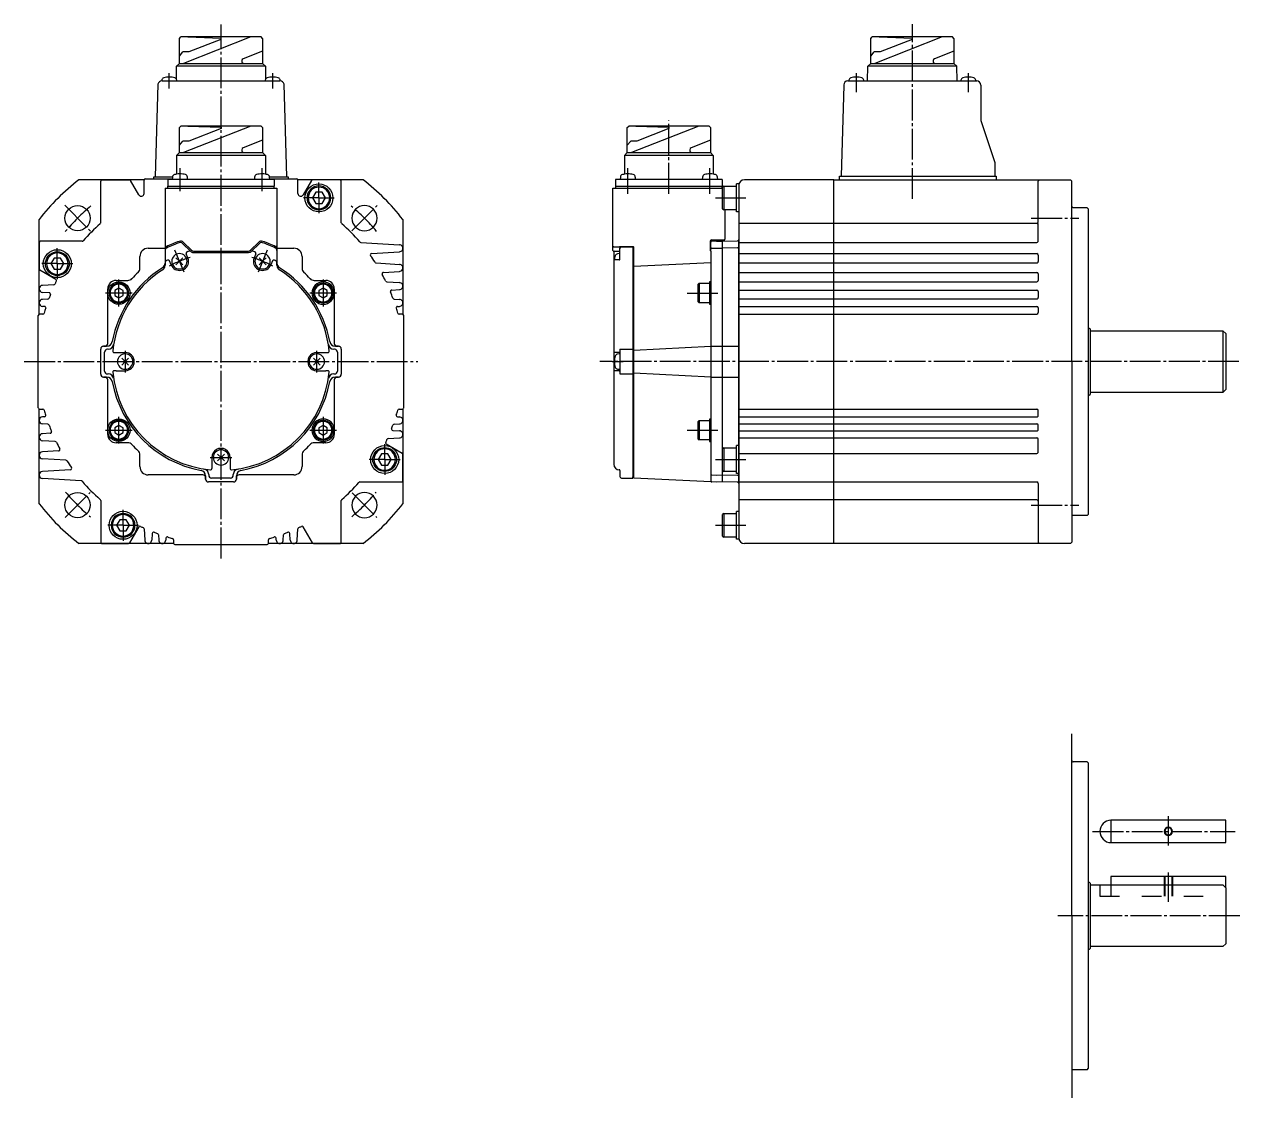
# Model space of a CAD drawing. Extents: x 0 to 671, y 0 to 384.
# Drawn here: x 0 to 434.4, y 0 to 383.5 of the extents above; entities that cross this region are included whole.
import ezdxf

# ---------------------------------------------------------------- set-up
doc = ezdxf.new("R2010")
doc.units = 0
doc.header["$MEASUREMENT"] = 0
doc.linetypes.add('DASH_CENTER', pattern=[14, 11, -1, 1, -1])
doc.linetypes.add('DASHED', pattern=[15, 7, -8])
doc.layers.get('0').update_dxf_attribs({"linetype": 'CONTINUOUS'})

msp = doc.modelspace()

# ---------------------------------------------------------------- linework, layer by layer
at = {"color": 1, "linetype": 'DASH_CENTER'}
for p, q in [((70.3, 192.72), (70.3, 383.52)), ((317.39, 321.2), (317.39, 383.55)), ((51.8, 360.62), (51.8, 366.06)), ((88.8, 360.62), (88.8, 366.06)), ((297.39, 359.29), (297.39, 366.06)), ((337.39, 366.06), (337.39, 359.29)), ((230.39, 323.02), (230.39, 349.16)), ((55.62, 332.2), (55.62, 323.94)), ((84.98, 323.94), (84.98, 332.2)), ((215.71, 323.02), (215.71, 332.11)), ((245.07, 323.02), (245.07, 332.11)), ((105.3, 321.52), (105.3, 327.02)), ((105.3, 321.52), (99.8, 321.52)), ((105.3, 321.52), (110.8, 321.52)), ((105.3, 321.52), (105.3, 316.02)), ((247.09, 321.52), (257.89, 321.52)), ((14.44, 318.88), (23.63, 309.68)), ((117.04, 309.76), (126.09, 318.81)), ((359.89, 314.28), (376.89, 314.28)), ((11.8, 298.02), (11.8, 303.52)), ((57.08, 294.94), (53.83, 302.79)), ((86.78, 302.79), (83.53, 294.94)), ((11.8, 298.02), (6.3, 298.02)), ((11.8, 298.02), (11.8, 292.52)), ((11.8, 298.02), (17.3, 298.02)), ((33.8, 282.72), (33.8, 292.32)), ((106.8, 292.32), (106.8, 282.72)), ((38.6, 287.52), (29, 287.52)), ((111.6, 287.52), (102, 287.52)), ((236.89, 287.51), (248.39, 287.51)), ((36.05, 266.91), (36.05, 259.12)), ((104.55, 259.12), (104.55, 266.91)), ((0, 263.02), (140.6, 263.02)), ((434.12, 263.02), (205.69, 263.02)), ((210.14, 263.02), (214, 263.02)), ((33.8, 233.72), (33.8, 243.32)), ((106.8, 243.32), (106.8, 233.72)), ((29, 238.52), (38.6, 238.52)), ((102, 238.52), (111.6, 238.52)), ((236.89, 238.51), (248.39, 238.51)), ((128.8, 228.02), (128.8, 233.52)), ((66.41, 228.77), (74.19, 228.77)), ((128.8, 228.02), (123.3, 228.02)), ((128.8, 228.02), (134.3, 228.02)), ((128.8, 228.02), (128.8, 222.52)), ((247.09, 228.02), (257.89, 228.02)), ((14.58, 207.3), (23.49, 216.21)), ((117.18, 216.13), (125.95, 207.37)), ((35.3, 204.52), (35.3, 210.02)), ((359.89, 211.75), (376.89, 211.75)), ((35.3, 204.52), (29.8, 204.52)), ((35.3, 204.52), (40.8, 204.52)), ((35.3, 204.52), (35.3, 199.02)), ((247.09, 204.52), (257.89, 204.52)), ((408.89, 90.12), (408.89, 100.62)), ((381.84, 95.16), (432.83, 95.16)), ((408.89, 70), (408.89, 80.5)), ((434.39, 65), (369.39, 65))]:
    msp.add_line(p, q, dxfattribs=at)
at = {"color": 7, "linetype": 'Continuous'}
for p, q in [((55.43, 378.52), (55.93, 379.02)), ((55.43, 369.58), (55.43, 378.52)), ((84.68, 379.02), (55.93, 379.02)), ((84.68, 379.02), (55.94, 379.02)), ((81.01, 379.02), (56.95, 369.58)), ((58.45, 379.02), (70.24, 378.63)), ((70.24, 378.16), (58.86, 373.67)), ((70.24, 378.63), (70.24, 378.16)), ((85.18, 378.52), (84.68, 379.02)), ((85.18, 378.52), (85.18, 369.58)), ((302.51, 378.52), (303.01, 379.02)), ((302.51, 369.58), (302.51, 378.52)), ((331.76, 379.02), (303.01, 379.02)), ((331.76, 379.02), (303.02, 379.02)), ((328.1, 379.02), (304.04, 369.58)), ((305.54, 379.02), (317.33, 378.63)), ((317.33, 378.16), (305.95, 373.67)), ((317.33, 378.63), (317.33, 378.16)), ((332.26, 378.52), (331.76, 379.02)), ((332.26, 378.52), (332.26, 369.58)), ((55.43, 372.17), (56.68, 373.67)), ((58.86, 373.67), (56.68, 373.67)), ((85.18, 373.99), (78.21, 371.26)), ((302.51, 372.17), (303.77, 373.67)), ((305.95, 373.67), (303.77, 373.67)), ((332.26, 373.99), (325.3, 371.26)), ((54.37, 368.58), (55.43, 369.58)), ((55.43, 369.58), (78.49, 369.58)), ((77.74, 370.56), (77.74, 370.33)), ((78.49, 369.58), (85.18, 369.58)), ((85.18, 369.58), (86.24, 368.58)), ((85.18, 369.58), (86.24, 368.58)), ((301.45, 368.58), (302.51, 369.58)), ((302.51, 369.58), (325.58, 369.58)), ((324.83, 370.56), (324.83, 370.33)), ((325.58, 369.58), (332.26, 369.58)), ((332.26, 369.58), (333.32, 368.58)), ((332.26, 369.58), (333.32, 368.58)), ((54.34, 363.97), (54.37, 368.58)), ((86.24, 368.58), (54.37, 368.58)), ((86.24, 368.58), (86.26, 363.97)), ((301.42, 363.32), (301.46, 368.58)), ((333.32, 368.58), (301.45, 368.58)), ((333.36, 363.32), (333.32, 368.58)), ((47.76, 362.16), (46.8, 329.02)), ((49.12, 363.54), (49.1, 363.31)), ((49.26, 363.32), (91.34, 363.32)), ((54.5, 363.32), (54.48, 363.54)), ((86.12, 363.54), (86.1, 363.32)), ((91.5, 363.31), (91.48, 363.54)), ((93.8, 329.02), (92.84, 362.16)), ((292.85, 361.86), (291.9, 329.32)), ((294.35, 363.32), (340.39, 363.32)), ((294.71, 363.54), (294.69, 363.3)), ((300.09, 363.32), (300.07, 363.54)), ((334.71, 363.54), (334.69, 363.32)), ((340.09, 363.3), (340.07, 363.54)), ((341.89, 361.82), (341.89, 349.12)), ((341.89, 349.12), (346.89, 334.12)), ((55.43, 346.66), (55.93, 347.16)), ((55.43, 337.72), (55.43, 346.66)), ((70.3, 347.16), (55.93, 347.16)), ((84.68, 347.16), (55.93, 347.16)), ((81.01, 347.16), (56.95, 337.72)), ((58.45, 347.16), (70.3, 346.77)), ((70.3, 346.3), (58.86, 341.81)), ((84.68, 347.16), (70.3, 347.16)), ((70.3, 346.3), (70.3, 346.77)), ((70.3, 346.77), (70.3, 346.3)), ((84.68, 347.16), (85.18, 346.66)), ((85.18, 346.66), (85.18, 337.72)), ((215.51, 346.66), (216.01, 347.16)), ((215.51, 337.72), (215.51, 346.66)), ((230.39, 347.16), (216.01, 347.16)), ((241.1, 347.16), (217.04, 337.72)), ((218.54, 347.16), (230.39, 346.77)), ((230.39, 346.3), (218.95, 341.81)), ((244.76, 347.16), (230.39, 347.16)), ((230.39, 346.77), (230.39, 346.3)), ((230.39, 346.3), (230.39, 346.77)), ((244.76, 347.16), (245.26, 346.66)), ((245.26, 346.66), (245.26, 337.72)), ((55.43, 340.31), (56.68, 341.81)), ((58.86, 341.81), (56.68, 341.81)), ((85.18, 342.13), (78.21, 339.4)), ((215.51, 340.31), (216.77, 341.81)), ((218.95, 341.81), (216.77, 341.81)), ((245.26, 342.13), (238.3, 339.4)), ((54.43, 336.72), (55.43, 337.72)), ((70.3, 336.72), (54.43, 336.72)), ((54.43, 336.72), (54.43, 330)), ((55.43, 337.72), (70.3, 337.72)), ((70.3, 337.72), (85.18, 337.72)), ((86.18, 336.72), (70.3, 336.72)), ((77.74, 338.7), (77.74, 338.47)), ((85.18, 337.72), (86.18, 336.72)), ((86.18, 336.72), (86.18, 330)), ((214.51, 336.72), (215.51, 337.72)), ((230.39, 336.72), (214.51, 336.72)), ((214.51, 336.72), (214.51, 330)), ((215.51, 337.72), (230.39, 337.72)), ((230.39, 337.72), (245.26, 337.72)), ((246.26, 336.72), (230.39, 336.72)), ((237.83, 338.7), (237.83, 338.47)), ((245.26, 337.72), (246.26, 336.72)), ((246.26, 336.72), (246.26, 330)), ((346.89, 334.12), (346.89, 329.32)), ((42.84, 328.02), (19.49, 328.02)), ((27.3, 312.65), (27.3, 327.52)), ((27.8, 328.02), (37.51, 328.02)), ((40.93, 322.59), (37.94, 327.77)), ((42.8, 323.09), (42.8, 327.82)), ((43.3, 328.32), (52.89, 328.32)), ((46.3, 328.32), (46.3, 329.02)), ((46.3, 329.02), (52.95, 329.02)), ((51.25, 328.11), (51.25, 325.72)), ((89.35, 328.11), (51.25, 328.11)), ((52.94, 328.95), (52.87, 328.11)), ((58.37, 328.11), (58.3, 328.95)), ((82.3, 328.95), (82.23, 328.11)), ((87.65, 329.02), (94.3, 329.02)), ((87.73, 328.11), (87.66, 328.95)), ((87.71, 328.32), (97.3, 328.32)), ((89.35, 328.11), (89.35, 325.72)), ((90.3, 328.32), (94.3, 328.32)), ((94.3, 329.02), (94.3, 328.32)), ((121.11, 328.02), (97.76, 328.02)), ((97.8, 323.09), (97.8, 327.82)), ((102.66, 327.77), (99.67, 322.59)), ((113.3, 312.65), (113.3, 327.52)), ((211.34, 328.11), (211.34, 325.72)), ((249.44, 328.11), (211.34, 328.11)), ((213.03, 328.95), (212.96, 328.11)), ((218.46, 328.11), (218.39, 328.95)), ((242.39, 328.95), (242.32, 328.11)), ((247.82, 328.11), (247.75, 328.95)), ((249.44, 328.11), (249.44, 325.72)), ((255.39, 326.52), (254.59, 326.52)), ((254.59, 316.52), (254.59, 326.52)), ((255.39, 326.02), (255.39, 199.52)), ((289.39, 328.02), (257.39, 328.02)), ((289.39, 324.52), (289.39, 328.02)), ((289.39, 328.02), (362.89, 328.02)), ((289.39, 198.02), (289.39, 328.02)), ((291.39, 329.32), (347.39, 329.32)), ((291.39, 328.02), (291.39, 329.32)), ((347.39, 329.32), (347.39, 328.02)), ((362.39, 327.52), (362.89, 328.02)), ((362.39, 312.92), (362.39, 327.52)), ((362.89, 328.02), (373.89, 328.02)), ((374.39, 327.52), (373.89, 328.02)), ((374.39, 294.36), (374.39, 327.52)), ((50.3, 325.02), (50.3, 298.2)), ((50.3, 325.02), (90.3, 325.02)), ((50.3, 325.02), (90.3, 325.02)), ((50.3, 325.02), (90.3, 325.02)), ((51.25, 325.72), (89.35, 325.72)), ((51.3, 325.02), (51.3, 325.72)), ((89.3, 325.02), (89.3, 325.72)), ((90.3, 325.02), (90.3, 298.2)), ((104.15, 323.52), (102.99, 321.52)), ((102.99, 321.52), (104.15, 319.52)), ((106.46, 323.52), (104.15, 323.52)), ((107.61, 321.52), (106.46, 323.52)), ((106.46, 319.52), (107.61, 321.52)), ((210.39, 325.02), (249.59, 325.02)), ((210.39, 304.29), (210.39, 325.02)), ((211.34, 325.72), (249.44, 325.72)), ((211.39, 325.02), (211.39, 325.72)), ((249.39, 325.02), (249.39, 325.72)), ((249.99, 325.77), (249.59, 325.37)), ((249.99, 325.77), (249.59, 325.37)), ((249.59, 325.02), (249.59, 325.37)), ((249.59, 317.67), (249.59, 325.37)), ((249.99, 325.77), (254.59, 325.77)), ((249.99, 325.77), (254.59, 325.77)), ((249.99, 325.77), (249.99, 325.02)), ((249.99, 325.77), (249.99, 317.27)), ((254.59, 321.52), (254.59, 325.77)), ((254.59, 321.52), (254.59, 325.77)), ((254.59, 317.27), (254.59, 321.52)), ((254.59, 317.27), (254.59, 321.52)), ((104.15, 319.52), (106.46, 319.52)), ((249.59, 317.67), (249.99, 317.27)), ((249.59, 317.67), (249.99, 317.27)), ((254.59, 317.27), (249.99, 317.27)), ((254.59, 317.27), (250.39, 317.27)), ((250.39, 317.27), (250.39, 306.72)), ((255.39, 319.02), (255.39, 316.57)), ((374.39, 263.02), (374.39, 317.82)), ((379.89, 318.02), (374.89, 318.02)), ((380.39, 317.52), (379.89, 318.02)), ((380.39, 263.02), (380.39, 317.52)), ((5.3, 279.97), (5.3, 313.82)), ((135.3, 313.82), (135.3, 279.97)), ((255.39, 316.52), (254.59, 316.52)), ((361.89, 312.42), (255.39, 312.42)), ((362.39, 306.12), (362.39, 312.42)), ((5.3, 305.52), (5.3, 296.1)), ((20.66, 306.02), (5.8, 306.02)), ((56.54, 305.28), (59.36, 302.46)), ((56.93, 305.64), (59.76, 302.81)), ((80.84, 302.81), (83.67, 305.64)), ((81.24, 302.46), (84.06, 305.28)), ((120.26, 305.61), (134.05, 304.77)), ((210.39, 302.72), (210.39, 304.29)), ((210.59, 304.09), (217.69, 304.09)), ((217.49, 304.09), (212.69, 304.09)), ((217.49, 304.09), (217.49, 221.82)), ((245.19, 306.02), (245.19, 302.72)), ((245.39, 302.52), (245.39, 305.72)), ((245.69, 306.52), (250.19, 306.52)), ((247.39, 306.05), (245.69, 306.02)), ((247.39, 306.05), (249.39, 306.02)), ((249.39, 306.02), (254.9, 306.12)), ((249.39, 306.02), (249.39, 220.01)), ((255.39, 219.41), (255.39, 306.62)), ((255.39, 305.62), (361.89, 305.62)), ((10.65, 300.02), (9.49, 298.02)), ((12.96, 300.02), (10.65, 300.02)), ((14.11, 298.02), (12.96, 300.02)), ((41.3, 296.32), (41.3, 300.52)), ((44.3, 303.52), (50.3, 303.52)), ((50.3, 302.7), (50.3, 297.43)), ((55.45, 298.86), (54.21, 300.1)), ((55.45, 298.86), (56.69, 300.1)), ((58.45, 300.11), (57.87, 301.52)), ((60.42, 302.02), (80.18, 302.02)), ((60.46, 302.52), (80.14, 302.52)), ((82.73, 301.52), (82.15, 300.11)), ((83.91, 300.1), (85.15, 298.86)), ((86.39, 300.1), (85.15, 298.86)), ((90.3, 303.52), (96.3, 303.52)), ((99.3, 300.52), (99.3, 296.32)), ((124.13, 301.66), (134.05, 302.27)), ((210.59, 302.52), (212.83, 302.52)), ((210.69, 302.26), (210.69, 299.14)), ((210.89, 302.46), (212.69, 302.46)), ((212.89, 301.61), (212.04, 301.54)), ((212.69, 302.46), (212.69, 302.46)), ((212.89, 302.66), (212.89, 303.59)), ((212.89, 299.54), (212.89, 302.66)), ((217.89, 221.41), (217.89, 303.89)), ((245.39, 302.52), (245.39, 220.02)), ((245.68, 303.52), (247.39, 303.55)), ((247.39, 303.55), (249.39, 303.52)), ((254.9, 303.62), (249.39, 303.52)), ((255.39, 301.6), (361.89, 301.6)), ((255.39, 300.52), (255.39, 263.02)), ((362.39, 301.1), (362.39, 298.79)), ((11.23, 292.39), (5.55, 295.67)), ((9.49, 298.02), (10.65, 296.02)), ((10.65, 296.02), (12.96, 296.02)), ((12.96, 296.02), (14.11, 298.02)), ((52.45, 297.62), (51.87, 299.03)), ((55.45, 298.86), (54.21, 297.62)), ((55.45, 298.86), (56.69, 297.62)), ((83.91, 297.62), (85.15, 298.86)), ((86.39, 297.62), (85.15, 298.86)), ((88.74, 299.03), (88.15, 297.62)), ((90.3, 297.43), (90.3, 298.51)), ((125.74, 298.27), (134.05, 297.77)), ((210.69, 299.14), (210.69, 297.34)), ((210.69, 297.34), (210.69, 266.46)), ((212.69, 299.34), (210.89, 299.34)), ((212.69, 299.34), (212.69, 299.34)), ((217.89, 297.08), (245.39, 298.48)), ((255.39, 298.29), (361.89, 298.29)), ((32.8, 292.02), (36.99, 292.02)), ((103.61, 292.02), (107.8, 292.02)), ((128.32, 294.92), (134.05, 295.27)), ((129.55, 291.54), (134.05, 291.27)), ((245.39, 291.51), (244.89, 291.51)), ((244.89, 291.51), (244.89, 283.51)), ((255.39, 294.87), (361.89, 294.87)), ((255.39, 276.02), (255.39, 292.02)), ((255.39, 291.56), (361.89, 291.56)), ((362.39, 294.37), (362.39, 292.06)), ((10.56, 290.51), (6.55, 290.27)), ((8.89, 287.62), (6.55, 287.77)), ((29.8, 269.52), (29.8, 289.02)), ((33.8, 289.25), (32.3, 288.38)), ((32.3, 288.38), (32.3, 286.65)), ((35.3, 288.38), (33.8, 289.25)), ((35.3, 286.65), (35.3, 288.38)), ((106.8, 289.25), (105.3, 288.38)), ((105.3, 288.38), (105.3, 286.65)), ((108.3, 288.38), (106.8, 289.25)), ((108.3, 286.65), (108.3, 288.38)), ((110.8, 289.02), (110.8, 269.52)), ((131.31, 288.6), (134.05, 288.77)), ((241.24, 291.01), (240.89, 290.66)), ((240.89, 284.36), (240.89, 290.66)), ((241.24, 291.01), (244.89, 291.01)), ((241.24, 291.01), (241.24, 284.01)), ((255.39, 288.56), (361.89, 288.56)), ((362.39, 288.06), (362.39, 285.9)), ((8.42, 285.38), (6.55, 285.27)), ((7.19, 282.73), (6.55, 282.77)), ((32.3, 286.65), (33.8, 285.78)), ((33.8, 285.78), (35.3, 286.65)), ((105.3, 286.65), (106.8, 285.78)), ((106.8, 285.78), (108.3, 286.65)), ((132.18, 285.38), (134.05, 285.27)), ((133.41, 282.73), (134.05, 282.77)), ((240.89, 284.36), (241.24, 284.01)), ((244.89, 284.01), (241.24, 284.01)), ((244.89, 283.51), (245.39, 283.51)), ((255.39, 285.4), (361.89, 285.4)), ((255.39, 282.77), (361.89, 282.77)), ((5, 246.52), (5, 279.52)), ((6.66, 280.02), (5.5, 280.02)), ((135.1, 280.02), (133.94, 280.02)), ((135.6, 246.52), (135.6, 279.52)), ((255.39, 280.02), (361.89, 280.02)), ((362.39, 282.27), (362.39, 280.52)), ((380.39, 263.02), (380.39, 275.52)), ((380.39, 275.02), (380.59, 275.02)), ((380.59, 275.02), (380.89, 274.72)), ((380.89, 274.72), (380.89, 251.32)), ((380.89, 274.02), (428.39, 274.02)), ((429.39, 273.02), (428.39, 274.02)), ((428.39, 274.02), (428.39, 252.02)), ((429.39, 273.02), (429.39, 253.02)), ((27.3, 258.52), (27.3, 267.52)), ((27.3, 258.52), (27.3, 267.52)), ((27.3, 258.51), (27.3, 267.51)), ((27.3, 258.51), (27.3, 267.51)), ((28.3, 268.52), (28.8, 268.52)), ((29.48, 268.51), (28.3, 268.51)), ((28.7, 259.62), (28.7, 266.42)), ((29.95, 267.42), (29.7, 267.42)), ((32.13, 266.26), (32.85, 266.26)), ((32.85, 266.26), (36.05, 266.26)), ((104.55, 266.26), (107.75, 266.26)), ((107.75, 266.26), (108.47, 266.26)), ((110.9, 267.42), (110.65, 267.42)), ((112.3, 268.51), (111.12, 268.51)), ((111.8, 268.52), (112.3, 268.52)), ((111.9, 266.42), (111.9, 259.62)), ((113.3, 267.52), (113.3, 258.52)), ((113.3, 267.52), (113.3, 258.52)), ((113.3, 267.51), (113.3, 258.51)), ((113.3, 267.51), (113.3, 258.51)), ((210.69, 266.26), (210.69, 259.76)), ((212.69, 266.26), (210.89, 266.26)), ((212.89, 265.77), (212.04, 265.7)), ((212.69, 266.26), (212.65, 266.26)), ((212.89, 267.42), (217.49, 267.42)), ((212.89, 267.42), (212.89, 258.62)), ((217.89, 267.12), (245.39, 268.52)), ((245.39, 268.51), (249.39, 268.51)), ((249.39, 268.52), (255.39, 268.52)), ((36.05, 263.02), (34.81, 264.25)), ((36.05, 263.02), (34.81, 261.78)), ((36.05, 263.02), (37.29, 264.25)), ((36.05, 263.02), (37.29, 261.78)), ((104.55, 263.02), (103.31, 264.25)), ((104.55, 263.02), (103.31, 261.78)), ((104.55, 263.02), (105.79, 264.25)), ((104.55, 263.02), (105.79, 261.78)), ((255.39, 263.02), (255.39, 225.52)), ((374.39, 263.02), (374.39, 198.52)), ((380.39, 208.52), (380.39, 263.02)), ((28.8, 257.52), (28.3, 257.52)), ((28.3, 257.51), (29.48, 257.51)), ((29.7, 258.62), (29.95, 258.62)), ((29.8, 237.02), (29.8, 256.52)), ((32.85, 259.76), (32.13, 259.76)), ((32.85, 259.76), (36.05, 259.76)), ((104.55, 259.76), (107.75, 259.76)), ((108.47, 259.76), (107.75, 259.76)), ((110.65, 258.62), (110.9, 258.62)), ((110.8, 256.52), (110.8, 237.02)), ((111.12, 257.51), (112.3, 257.51)), ((112.3, 257.52), (111.8, 257.52)), ((210.69, 259.56), (210.69, 226.35)), ((212.65, 259.76), (210.89, 259.76)), ((212.04, 260.35), (212.89, 260.27)), ((212.65, 259.76), (212.69, 259.76)), ((212.89, 258.62), (217.49, 258.62)), ((245.39, 257.51), (217.89, 258.91)), ((245.39, 257.51), (249.39, 257.51)), ((249.39, 257.51), (255.39, 257.51)), ((428.39, 252.02), (380.89, 252.02)), ((429.39, 253.02), (428.39, 252.02)), ((255.39, 234.02), (255.39, 250.02)), ((380.59, 251.02), (380.39, 251.02)), ((380.59, 251.02), (380.89, 251.32)), ((5.3, 212.21), (5.3, 246.06)), ((5.5, 246.02), (6.66, 246.02)), ((7.19, 243.3), (6.55, 243.27)), ((133.41, 243.3), (134.05, 243.27)), ((133.94, 246.02), (135.1, 246.02)), ((135.3, 246.06), (135.3, 212.21)), ((255.39, 246.02), (357.39, 246.02)), ((255.39, 243.27), (255.39, 246.02)), ((255.39, 243.27), (357.39, 243.27)), ((255.39, 240.77), (255.39, 243.27)), ((357.39, 246.02), (361.89, 246.02)), ((357.39, 243.27), (361.89, 243.27)), ((362.39, 243.77), (362.39, 245.52)), ((8.42, 240.65), (6.55, 240.77)), ((33.8, 240.25), (32.3, 239.38)), ((32.3, 239.38), (32.3, 237.65)), ((35.3, 239.38), (33.8, 240.25)), ((35.3, 237.65), (35.3, 239.38)), ((106.8, 240.25), (105.3, 239.38)), ((105.3, 239.38), (105.3, 237.65)), ((108.3, 239.38), (106.8, 240.25)), ((108.3, 237.65), (108.3, 239.38)), ((132.18, 240.65), (134.05, 240.77)), ((241.24, 242.01), (240.89, 241.66)), ((240.89, 235.36), (240.89, 241.66)), ((241.24, 242.01), (241.24, 235.01)), ((241.24, 242.01), (244.89, 242.01)), ((244.89, 242.51), (244.89, 234.51)), ((245.39, 242.51), (244.89, 242.51)), ((255.39, 240.77), (357.39, 240.77)), ((255.39, 238.27), (255.39, 240.77)), ((357.39, 240.77), (361.89, 240.77)), ((362.39, 238.77), (362.39, 240.27)), ((9.29, 237.43), (6.55, 237.27)), ((11.06, 234.49), (6.55, 234.77)), ((32.3, 237.65), (33.8, 236.78)), ((33.8, 236.78), (35.3, 237.65)), ((105.3, 237.65), (106.8, 236.78)), ((106.8, 236.78), (108.3, 237.65)), ((130.04, 235.52), (134.05, 235.77)), ((131.71, 238.41), (134.05, 238.27)), ((240.89, 235.36), (241.24, 235.01)), ((244.89, 235.01), (241.24, 235.01)), ((255.39, 238.27), (357.39, 238.27)), ((255.39, 235.77), (255.39, 238.27)), ((255.39, 235.77), (357.39, 235.77)), ((255.39, 230.22), (255.39, 235.77)), ((357.39, 238.27), (361.89, 238.27)), ((357.39, 235.77), (361.89, 235.77)), ((362.39, 230.72), (362.39, 235.27)), ((12.28, 231.12), (6.55, 230.77)), ((36.99, 234.02), (32.8, 234.02)), ((107.8, 234.02), (103.61, 234.02)), ((129.37, 233.64), (135.05, 230.36)), ((244.89, 234.51), (245.39, 234.51)), ((249.99, 232.27), (249.59, 231.87)), ((249.99, 232.27), (249.59, 231.87)), ((249.59, 224.17), (249.59, 231.87)), ((249.59, 224.17), (249.59, 231.87)), ((249.99, 232.27), (254.59, 232.27)), ((249.99, 232.27), (249.99, 223.77)), ((249.99, 232.27), (254.59, 232.27)), ((249.99, 232.27), (249.99, 223.77)), ((254.59, 223.02), (254.59, 233.02)), ((255.39, 233.02), (254.59, 233.02)), ((254.59, 228.02), (254.59, 232.27)), ((254.59, 228.02), (254.59, 232.27)), ((14.86, 227.76), (6.55, 228.27)), ((41.3, 225.52), (41.3, 229.71)), ((67.05, 228.77), (67.05, 224.85)), ((70.3, 228.77), (69.06, 230)), ((70.3, 228.77), (69.06, 227.53)), ((70.3, 228.77), (71.54, 230)), ((70.3, 228.77), (71.54, 227.53)), ((73.55, 228.77), (73.55, 224.85)), ((99.3, 229.71), (99.3, 225.52)), ((127.65, 230.02), (126.49, 228.02)), ((126.49, 228.02), (127.65, 226.02)), ((129.96, 230.02), (127.65, 230.02)), ((127.65, 226.02), (129.96, 226.02)), ((131.11, 228.02), (129.96, 230.02)), ((129.96, 226.02), (131.11, 228.02)), ((135.3, 220.52), (135.3, 229.93)), ((254.59, 223.77), (254.59, 228.02)), ((254.59, 223.77), (254.59, 228.02)), ((255.39, 230.22), (357.39, 230.22)), ((357.39, 230.22), (361.89, 230.22)), ((16.47, 224.37), (6.55, 223.77)), ((63.8, 222.52), (44.3, 222.52)), ((64.8, 222.2), (64.8, 221.01)), ((65.9, 222.67), (65.9, 222.42)), ((74.7, 222.42), (74.7, 222.67)), ((75.8, 221.01), (75.8, 222.2)), ((96.3, 222.52), (76.8, 222.52)), ((212.69, 224.35), (212.65, 224.35)), ((212.89, 224.15), (212.89, 221.91)), ((217.49, 221.41), (217.49, 221.82)), ((217.49, 221.82), (217.89, 221.82)), ((217.49, 221.41), (217.49, 221.82)), ((245.68, 222.51), (247.39, 222.48)), ((247.39, 222.48), (249.39, 222.52)), ((249.39, 222.51), (254.9, 222.41)), ((249.59, 224.17), (249.99, 223.77)), ((249.59, 224.17), (249.99, 223.77)), ((254.59, 223.77), (249.99, 223.77)), ((254.59, 223.77), (249.99, 223.77)), ((255.39, 223.02), (254.59, 223.02)), ((255.39, 225.52), (255.39, 223.07)), ((255.39, 223.07), (255.39, 222.72)), ((20.34, 220.42), (6.55, 221.27)), ((64.8, 221.02), (64.8, 221.52)), ((70.3, 220.02), (65.8, 220.02)), ((74.8, 220.01), (65.8, 220.01)), ((73.7, 221.42), (66.9, 221.42)), ((74.8, 220.02), (70.3, 220.02)), ((75.8, 221.52), (75.8, 221.02)), ((119.94, 220.02), (134.8, 220.02)), ((213.39, 221.41), (217.49, 221.41)), ((245.39, 220.02), (217.89, 221.41)), ((247.39, 219.98), (245.68, 220.01)), ((249.39, 220.02), (247.39, 219.98)), ((254.9, 219.91), (249.39, 220.01)), ((255.39, 220.02), (361.89, 220.02)), ((362.39, 219.52), (362.39, 198.52)), ((27.3, 213.38), (27.3, 198.52)), ((113.3, 198.52), (113.3, 213.38)), ((361.89, 213.61), (255.39, 213.61)), ((249.99, 208.77), (249.59, 208.37)), ((249.99, 208.77), (249.59, 208.37)), ((249.99, 208.77), (249.99, 200.27)), ((249.99, 208.77), (254.59, 208.77)), ((249.99, 208.77), (249.99, 200.27)), ((249.99, 208.77), (254.59, 208.77)), ((255.39, 209.52), (254.59, 209.52)), ((254.59, 199.52), (254.59, 209.52)), ((254.59, 204.52), (254.59, 208.77)), ((254.59, 204.52), (254.59, 208.77)), ((379.89, 208.02), (380.39, 208.52)), ((34.15, 206.52), (32.99, 204.52)), ((32.99, 204.52), (34.15, 202.52)), ((36.46, 206.52), (34.15, 206.52)), ((37.61, 204.52), (36.46, 206.52)), ((36.46, 202.52), (37.61, 204.52)), ((249.59, 200.67), (249.59, 208.37)), ((249.59, 200.67), (249.59, 208.37)), ((254.59, 200.27), (254.59, 204.52)), ((254.59, 200.27), (254.59, 204.52)), ((379.89, 208.02), (374.39, 208.02)), ((34.15, 202.52), (36.46, 202.52)), ((40.93, 203.95), (37.64, 198.27)), ((42.81, 203.28), (43.05, 199.27)), ((45.69, 201.61), (45.55, 199.27)), ((47.94, 201.13), (48.05, 199.27)), ((50.59, 199.9), (50.55, 199.27)), ((90.05, 199.27), (90.01, 199.9)), ((92.55, 199.27), (92.66, 201.13)), ((95.05, 199.27), (94.91, 201.61)), ((97.55, 199.27), (97.8, 203.28)), ((102.96, 198.27), (99.67, 203.95)), ((249.59, 200.67), (249.99, 200.27)), ((249.59, 200.67), (249.99, 200.27)), ((254.59, 200.27), (249.99, 200.27)), ((254.59, 200.27), (249.99, 200.27)), ((53.34, 198.02), (19.49, 198.02)), ((27.8, 198.02), (37.21, 198.02)), ((53.3, 199.38), (53.3, 198.22)), ((53.8, 197.72), (86.8, 197.72)), ((121.11, 198.02), (87.26, 198.02)), ((87.3, 198.22), (87.3, 199.38)), ((103.39, 198.02), (112.8, 198.02)), ((255.39, 199.52), (254.59, 199.52)), ((362.89, 198.02), (257.39, 198.02)), ((362.39, 198.52), (362.89, 198.02)), ((373.89, 198.02), (362.89, 198.02)), ((374.39, 198.52), (373.89, 198.02)), ((374.39, 96.34), (374.39, 130)), ((374.39, 65), (374.39, 119.8)), ((379.89, 120), (374.89, 120)), ((379.89, 120), (380.39, 119.5)), ((380.39, 65), (380.39, 119.5)), ((388.39, 99.16), (388.39, 91.16)), ((429.39, 99.16), (388.39, 99.16)), ((429.39, 91.16), (429.39, 99.16)), ((388.39, 91.16), (429.39, 91.16)), ((388.39, 79), (388.39, 76)), ((429.39, 79), (388.39, 79)), ((429.39, 75), (429.39, 79)), ((380.39, 77), (380.59, 77)), ((380.59, 77), (380.89, 76.7)), ((380.89, 76.7), (380.89, 53.3)), ((380.89, 76), (384.39, 76)), ((384.39, 76), (388.39, 76)), ((388.39, 76), (428.39, 76)), ((428.39, 76), (429.39, 75)), ((429.39, 75), (429.39, 72)), ((429.39, 72), (429.39, 55)), ((374.39, 65), (374.39, 0)), ((380.39, 10.5), (380.39, 65)), ((380.59, 53), (380.39, 53)), ((380.59, 53), (380.89, 53.3)), ((428.39, 54), (380.89, 54)), ((429.39, 55), (428.39, 54)), ((379.89, 10), (374.39, 10)), ((379.89, 10), (380.39, 10.5))]:
    msp.add_line(p, q, dxfattribs=at)
at = {"color": 2, "linetype": 'DASHED'}
for p, q in [((407.39, 79), (407.39, 72)), ((410.39, 79), (410.39, 72)), ((384.39, 76), (384.39, 72)), ((384.39, 72), (429.39, 72))]:
    msp.add_line(p, q, dxfattribs=at)
at = {"color": 7, "linetype": 'DASHED'}
for p, q in [((407.64, 79), (407.64, 72)), ((410.14, 79), (410.14, 72)), ((388.39, 76), (388.39, 72))]:
    msp.add_line(p, q, dxfattribs=at)
at = {"color": 7, "linetype": 'Continuous'}
for centre, major_axis, start_param, end_param in [((78.49, 370.56), (0.53, 0.53), 1.159283, 2.356194), ((78.49, 370.33), (-0.53, 0.53), 0.785398, 2.356194), ((325.58, 370.56), (0.53, 0.53), 1.159283, 2.356194), ((325.58, 370.33), (-0.53, 0.53), 0.785398, 2.356194), ((49.1, 361.97), (0.961, 0.961), 0.671496, 2.213146), ((50.12, 363.46), (-0.707, 0.707), -0.501659, 0.698132), ((51.8, 357.7), (4.95, 4.95), 0.785398, 1.069137), ((51.8, 357.7), (-4.95, 4.95), -1.069137, -0.785398), ((53.48, 363.46), (-0.707, 0.707), 4.014257, 5.214048), ((87.12, 363.46), (-0.707, 0.707), -0.501659, 0.698132), ((88.8, 357.7), (4.95, 4.95), 0.785398, 1.069137), ((88.8, 357.7), (-4.95, 4.95), -1.069137, -0.785398), ((90.48, 363.46), (-0.707, 0.707), 4.014257, 5.214048), ((91.5, 361.97), (0.961, 0.961), 5.640836, 7.182486), ((294.35, 361.82), (-1.06, 1.06), -0.785398, 0.756167), ((295.71, 363.46), (0.707, 0.707), 1.069137, 2.268928), ((297.39, 357.7), (4.95, 4.95), 0.785398, 1.069137), ((297.39, 357.7), (-4.95, 4.95), -1.069137, -0.785398), ((299.07, 363.46), (0.707, 0.707), 5.585054, 6.784845), ((335.71, 363.46), (-0.707, 0.707), -0.501659, 0.698132), ((337.39, 357.7), (4.95, 4.95), 0.785398, 1.069137), ((337.39, 357.7), (-4.95, 4.95), -1.069137, -0.785398), ((339.07, 363.46), (0.707, 0.707), 5.585054, 6.784845), ((340.39, 361.82), (-1.06, 1.06), 3.926991, 5.497787), ((78.49, 338.7), (-0.53, 0.53), -0.411514, 0.785398), ((238.58, 338.7), (-0.53, 0.53), -0.411514, 0.785398), ((78.49, 338.47), (-0.53, 0.53), 0.785398, 2.356194), ((238.58, 338.47), (-0.53, 0.53), 0.785398, 2.356194), ((70.3, 263.02), (71.88, 40.49), 1.721289, 1.965206), ((27.8, 327.52), (0.354, 0.354), 0.785398, 2.356194), ((37.51, 327.52), (-0.354, 0.354), 4.45059, 5.497787), ((43.3, 327.82), (-0.354, 0.354), -0.785398, 0.785398), ((53.94, 328.87), (0.707, 0.707), 1.069137, 2.268928), ((55.62, 323.11), (-4.95, 4.95), -0.613829, -0.50166), ((55.62, 323.11), (4.95, 4.95), 0.785398, 0.956967), ((55.62, 323.11), (4.95, 4.95), 0.50166, 0.785398), ((57.3, 328.87), (-0.707, 0.707), 4.014257, 5.214048), ((83.3, 328.87), (-0.707, 0.707), -0.50166, 0.698132), ((84.98, 323.11), (-4.95, 4.95), -0.785398, -0.50166), ((84.98, 323.11), (-4.95, 4.95), -0.956967, -0.785398), ((84.98, 323.11), (-4.95, 4.95), -1.069137, -0.956967), ((86.66, 328.87), (-0.707, 0.707), 4.014257, 5.214048), ((97.3, 327.82), (0.354, 0.354), 5.497787, 7.068583), ((105.3, 321.52), (-4.96, 0.64), 3.269740347424325, 9.55292565460391), ((103.09, 327.52), (0.354, 0.354), 0.785398, 1.832596), ((112.8, 327.52), (-0.354, 0.354), 3.926991, 5.497787), ((70.3, 263.02), (-75.93, 32.25), 4.206695, 4.450613), ((214.03, 328.87), (-0.707, 0.707), -0.50166, 0.698132), ((215.71, 323.11), (4.95, 4.95), 0.956953, 1.069137), ((215.71, 323.11), (-4.95, 4.95), -0.785398, -0.613844), ((215.71, 323.11), (4.95, 4.95), 0.50166, 0.785398), ((217.39, 328.87), (0.707, 0.707), 5.585054, 6.784845), ((243.39, 328.87), (-0.707, 0.707), -0.50166, 0.698132), ((245.07, 323.11), (-4.95, 4.95), -0.785398, -0.50166), ((245.07, 323.11), (4.95, 4.95), 0.613829, 0.785398), ((245.07, 323.11), (-4.95, 4.95), -1.069137, -0.956967), ((246.75, 328.87), (0.707, 0.707), 5.585054, 6.784845), ((257.39, 326.02), (1.41, 1.41), 0.785398, 2.356194), ((41.8, 323.09), (0.707, 0.707), 2.879793, 5.497787), ((98.8, 323.09), (-0.707, 0.707), 0.785398, 3.403392), ((105.3, 321.52), (4.19, 0.72), -0.170491, 6.112694), ((105.3, 321.52), (3.73, 0.96), -0.252831, 6.030354), ((19.04, 314.28), (4.5, 0.13), -0.0284285516501117, 6.254756755529474), ((121.57, 314.28), (4.49, 0.34), -0.075599, 6.207586), ((121.57, 314.28), (4.49, 0.34), -0.075599, 6.207586), ((374.89, 318.52), (0.354, 0.354), 2.356194, 3.926991), ((361.89, 312.92), (0.354, 0.354), 3.926991, 5.497787), ((70.3, 263.02), (63.96, 14.12), 2.073199, 2.204776), ((26.8, 312.65), (-0.354, 0.354), 3.075804, 3.926991), ((113.8, 312.65), (-0.354, 0.354), 0.785398, 1.636585), ((70.3, 263.02), (-52.15, 39.63), 4.502872, 4.64263), ((5.8, 305.52), (0.354, 0.354), 0.785398, 2.356194), ((20.66, 306.52), (-0.354, 0.354), 2.356194, 3.207381), ((50.6, 304.36), (-0.212, 0.212), 0.785398, 2.800832), ((70.3, 263.01), (42.76, 15.54), 1.556456, 1.666839), ((70.3, 263.02), (42.73, 14.12), 1.586533, 1.69802), ((55.87, 304.58), (-1.06, 1.06), 4.712389, 5.832042), ((55.83, 304.57), (-0.707, 0.707), -1.570796, -0.450378), ((84.74, 304.58), (-1.06, 1.06), -1.119653, 0), ((84.77, 304.57), (0.707, 0.707), 0.450378, 1.570796), ((70.3, 263.02), (19.52, 40.54), 0.00228, 0.113767), ((70.3, 263.01), (32.17, 32.17), 0.34076, 0.451143), ((90, 304.36), (-0.212, 0.212), 1.911557, 3.926991), ((120.29, 306.11), (0.354, 0.354), 3.067624, 3.865904), ((134.05, 303.52), (-0.884, 0.884), 2.356194, 5.497787), ((210.59, 304.29), (0.141, 0.141), 2.356193, 3.926991), ((213.39, 303.59), (-0.354, 0.354), -0.785398, 0.785398), ((217.69, 303.89), (0.141, 0.141), 5.497787, 7.068583), ((245.69, 306.02), (-0.354, 0.354), -0.785398, 0.785398), ((245.69, 305.72), (-0.212, 0.212), -0.767945, 0.785398), ((250.19, 306.72), (-0.141, 0.141), 2.356194, 3.926991), ((254.89, 306.62), (0.354, 0.354), 3.944444, 5.497787), ((254.89, 304.12), (0.354, 0.354), 3.944444, 5.497787), ((361.89, 306.12), (-0.354, 0.354), 2.356194, 3.926991), ((11.8, 298.02), (-4.88, 1.09), 3.362230314330205, 9.645415621509791), ((11.8, 298.02), (4.24, 0.3), -0.0717606718244364, 6.211424635355149), ((11.8, 298.02), (3.66, 1.19), -0.315102, 5.968083), ((44.3, 300.52), (2.12, 2.12), 0.785398, 2.356194), ((51.3, 302.7), (-0.707, 0.707), -0.338891, 0.785398), ((55.45, 298.86), (-1.94, 1.94), 3.926991, 10.210176), ((58.33, 301.71), (0.354, 0.354), 1.085418, 2.748894), ((70.3, 263.02), (-28.99, 28.99), -0.506987, -0.485379), ((55.45, 298.86), (2.3, 2.3), 5.497787, 5.890486), ((59.17, 301.96), (0.354, 0.354), 0.10944, 1.063809), ((60.42, 303.52), (-1.06, 1.06), 1.570796, 2.356194), ((60.46, 303.52), (-0.707, 0.707), 1.570796, 2.356194), ((80.14, 303.52), (0.707, 0.707), 3.926991, 4.712389), ((80.18, 303.52), (-1.06, 1.06), 2.356194, 3.032153), ((81.43, 301.96), (0.354, 0.354), 0.506987, 1.461357), ((70.3, 263.02), (11.91, 39.23), -0.006695, 0.016374), ((85.15, 298.86), (-2.3, 2.3), 0.392699, 0.785398), ((85.15, 298.86), (-1.94, 1.94), 3.926991, 10.210176), ((82.27, 301.71), (0.354, 0.354), 5.105088, 6.768564), ((89.3, 302.7), (-0.707, 0.707), 3.926991, 5.05128), ((96.3, 300.52), (-2.12, 2.12), 3.926991, 5.497787), ((124.16, 301.16), (0.354, 0.354), 0.846485, 2.9724), ((70.3, 263.02), (-37.88, 53.43), 4.668208, 4.711868), ((210.59, 302.72), (0.141, 0.141), 2.356193, 3.926991), ((210.59, 302.72), (0.141, 0.141), 2.356193, 3.926991), ((210.89, 302.26), (-0.141, 0.141), -0.785176, 0.785398), ((217.89, 298.86), (-4.95, 4.95), 0.50166, 0.717612), ((212.13, 300.54), (-0.707, 0.707), -0.698132, 0.50166), ((212.69, 302.66), (-0.141, 0.141), 2.356194, 3.926991), ((245.39, 302.72), (-0.141, 0.141), 0.785398, 2.356194), ((245.69, 303.22), (-0.212, 0.212), -0.767945, 0.785398), ((361.89, 301.1), (0.354, 0.354), 5.497787, 7.068583), ((5.8, 296.1), (0.354, 0.354), 2.356194, 3.403392), ((70.3, 263.01), (-39.49, 0.97), -0.987499, -0.157167), ((70.3, 263.02), (-38.84, 0.93), -0.978144, -0.07401), ((39.3, 296.32), (-1.41, 1.41), 3.105757, 3.926991), ((48.3, 298.2), (-1.41, 1.41), 2.914937, 3.926991), ((48.3, 297.43), (-1.41, 1.41), 2.924917, 3.926991), ((50.8, 298.51), (-0.354, 0.354), -0.283038, 0.785398), ((70.3, 263.02), (-28.99, 28.99), -0.299928, -0.283038), ((51.4, 298.84), (-0.354, 0.354), 4.31969, 5.983257), ((55.45, 298.86), (2.3, 2.3), 2.748894, 5.497787), ((85.15, 298.86), (-2.3, 2.3), 0.785398, 3.534292), ((89.2, 298.84), (0.354, 0.354), 0.299928, 1.963495), ((70.3, 263.02), (19.41, 36.11), -0.00911, 0.009297), ((89.8, 298.51), (0.354, 0.354), 5.497787, 6.566223), ((92.3, 298.2), (1.41, 1.41), 2.356194, 3.368248), ((92.3, 297.43), (-1.41, 1.41), 0.785398, 1.787472), ((70.3, 263.02), (38.82, 1.63), 0.056019, 0.960154), ((70.3, 263.01), (-39.43, 2.35), 3.382886, 4.213218), ((101.3, 296.32), (-1.41, 1.41), 0.785398, 1.606632), ((125.77, 298.77), (0.354, 0.354), 2.928741, 3.865904), ((134.05, 296.52), (-0.884, 0.884), 2.356194, 5.497787), ((210.89, 299.14), (-0.141, 0.141), -0.785398, 0.785398), ((212.69, 299.54), (-0.141, 0.141), 2.356194, 3.926991), ((361.89, 298.79), (-0.354, 0.354), 2.356194, 3.926991), ((70.3, 263.02), (-59.3, 27.81), -0.015364, 0.000534), ((10.98, 291.96), (-0.354, 0.354), 3.926991, 4.974188), ((10.98, 291.96), (0.354, 0.354), 5.043856, 5.497787), ((32.8, 289.02), (-2.12, 2.12), -0.785398, 0.785398), ((33.8, 287.52), (-3.77, 1.33), 3.480214256408793, 9.76339956358838), ((36.99, 294.02), (-1.41, 1.41), 2.356194, 3.177428), ((70.3, 263.02), (30.76, 30.76), 1.534961, 1.606632), ((70.3, 263.02), (-30.76, 30.76), 4.676553, 4.748225), ((103.61, 294.02), (-1.41, 1.41), 1.534961, 2.356194), ((106.8, 287.52), (-3.67, 1.59), 3.550485, 9.83367), ((107.8, 289.02), (-2.12, 2.12), 3.926991, 5.497787), ((128.35, 294.42), (0.354, 0.354), 0.846485, 2.852029), ((70.3, 263.02), (58.89, 28.68), 0.002202, 0.042698), ((129.58, 292.04), (0.354, 0.354), 2.811534, 3.865904), ((134.05, 290.02), (-0.884, 0.884), 2.356194, 5.497787), ((361.89, 294.37), (0.354, 0.354), 5.497787, 7.068583), ((361.89, 292.06), (-0.354, 0.354), 2.356194, 3.926991), ((6.55, 289.02), (-0.884, 0.884), -0.785398, 2.356194), ((70.3, 263.02), (46.32, 46.32), 1.982273, 2.00245), ((8.86, 287.12), (0.354, 0.354), 5.123865, 7.007497), ((10.53, 291.01), (0.354, 0.354), 3.988077, 5.059755), ((33.8, 287.52), (-3.44, 0.67), 3.33417, 9.617355), ((33.8, 287.52), (-2.23, 2.23), 3.926991, 10.210176), ((106.8, 287.52), (-3.44, 0.67), 3.33417, 9.617355), ((106.8, 287.52), (2.93, 1.16), -0.376488, 5.906697), ((131.34, 288.1), (0.354, 0.354), 0.846485, 2.746077), ((70.3, 263.02), (-46.31, 46.31), 4.280766, 4.316873), ((361.89, 288.06), (0.354, 0.354), 5.497787, 7.068583), ((6.55, 284.02), (-0.884, 0.884), -0.785398, 2.356194), ((7.16, 282.23), (0.354, 0.354), 5.202422, 7.007497), ((8.39, 285.88), (-0.354, 0.354), 2.417281, 3.573246), ((132.21, 285.88), (0.354, 0.354), 2.70997, 3.865904), ((133.44, 282.23), (0.354, 0.354), 0.846485, 2.651559), ((134.05, 284.02), (-0.884, 0.884), 2.356194, 5.497787), ((361.89, 285.9), (-0.354, 0.354), 2.356194, 3.926991), ((361.89, 282.27), (0.354, 0.354), 5.497787, 7.068583), ((5.5, 279.52), (0.354, 0.354), 0.785398, 2.356194), ((6.66, 280.52), (-0.354, 0.354), 2.356194, 3.65863), ((70.3, 263.02), (18.34, 62.88), 1.559219, 1.586222), ((70.3, 263.02), (46.32, 46.32), 5.766148, 5.793152), ((133.94, 280.52), (0.354, 0.354), 2.624556, 3.926991), ((135.1, 279.52), (-0.354, 0.354), 3.926991, 5.497787), ((361.89, 280.52), (0.354, 0.354), 3.926991, 5.497787), ((28.8, 269.52), (-0.707, 0.707), 2.356178, 3.926991), ((29.48, 270.51), (-1.41, 1.41), 2.356194, 3.745269), ((111.12, 270.51), (1.41, 1.41), 2.537916, 3.926991), ((111.8, 269.52), (-0.707, 0.707), 0.785398, 2.356211), ((28.3, 267.52), (0.707, 0.707), 0.785381, 2.356194), ((28.3, 267.51), (0.707, 0.707), 0.785398, 2.356194), ((28.3, 267.51), (0.707, 0.707), 0.785398, 2.356194), ((29.7, 266.42), (0.707, 0.707), 0.785398, 2.356194), ((29.95, 269.42), (1.41, 1.41), 3.926991, 5.340468), ((32.13, 266.77), (0.354, 0.354), 2.258254, 3.926991), ((36.05, 263.02), (-1.94, 1.94), 3.926991, 10.210176), ((36.05, 263.02), (2.3, 2.3), 3.926991, 7.068583), ((104.55, 263.02), (2.3, 2.3), 0.785398, 3.926991), ((104.55, 263.02), (-1.94, 1.94), 3.926991, 10.210176), ((108.47, 266.77), (-0.354, 0.354), 2.356194, 4.024931), ((110.65, 269.42), (-1.41, 1.41), 0.942717, 2.356194), ((110.9, 266.42), (-0.707, 0.707), 3.926991, 5.497787), ((112.3, 267.52), (0.707, 0.707), 5.497787, 7.0686), ((112.3, 267.51), (-0.707, 0.707), 3.926991, 5.497787), ((112.3, 267.51), (-0.707, 0.707), 3.926991, 5.497787), ((210.89, 266.46), (-0.141, 0.141), 0.785398, 2.355856), ((217.89, 263.02), (4.95, 4.95), 2.072456, 2.356194), ((212.13, 264.7), (0.707, 0.707), 0.872665, 2.072456), ((212.69, 266.06), (-0.141, 0.141), 3.926991, 5.497787), ((217.89, 263.02), (-4.95, 4.95), 0.785398, 1.069137), ((212.13, 261.34), (-0.707, 0.707), 1.069137, 2.268928), ((28.3, 258.52), (-0.707, 0.707), 0.785398, 2.356178), ((28.3, 258.51), (-0.707, 0.707), 0.785398, 2.356194), ((28.3, 258.51), (-0.707, 0.707), 0.785398, 2.356194), ((29.7, 259.62), (-0.707, 0.707), 0.785398, 2.356194), ((28.8, 256.52), (0.707, 0.707), 5.497787, 7.068567), ((29.48, 255.51), (1.41, 1.41), 5.679509, 7.068583), ((29.95, 256.62), (1.41, 1.41), 5.655106, 7.068583), ((32.13, 259.27), (0.354, 0.354), 0.785398, 2.454135), ((70.3, 263.02), (-38.85, 0.36), 0.107178, 1.482064), ((70.3, 263.02), (38.84, 0.92), -1.49646, -0.121514), ((108.47, 259.27), (-0.354, 0.354), 3.829051, 5.497787), ((110.65, 256.62), (1.41, 1.41), 0.785398, 2.198876), ((111.12, 255.51), (1.41, 1.41), 0.785398, 2.174473), ((111.8, 256.52), (0.707, 0.707), 0.785415, 2.356194), ((110.9, 259.62), (0.707, 0.707), 3.926991, 5.497787), ((112.3, 258.52), (0.707, 0.707), 3.927008, 5.497787), ((112.3, 258.51), (0.707, 0.707), 3.926991, 5.497787), ((112.3, 258.51), (0.707, 0.707), 3.926991, 5.497787), ((210.89, 259.56), (0.141, 0.141), 0.78325, 2.356194), ((212.69, 259.96), (0.141, 0.141), 3.926991, 5.497787), ((70.3, 263.01), (-39.45, 1.94), 0.230815, 1.438141), ((70.3, 263.01), (-39.49, 1.06), 1.778529, 2.986612), ((5.5, 246.52), (0.354, 0.354), 2.356194, 3.926991), ((6.55, 242.02), (-0.884, 0.884), -0.785398, 2.356194), ((6.66, 245.52), (0.354, 0.354), 5.766148, 7.068583), ((70.3, 263.02), (-18.28, 62.9), 1.556258, 1.583262), ((7.16, 243.8), (-0.354, 0.354), 2.417281, 4.222356), ((133.44, 243.8), (-0.354, 0.354), 0.490033, 2.295108), ((70.3, 263.02), (18.27, 62.9), 4.69972, 4.726724), ((133.94, 245.52), (-0.354, 0.354), -0.785398, 0.517037), ((134.05, 242.02), (-0.884, 0.884), 2.356194, 5.497787), ((135.1, 246.52), (-0.354, 0.354), 2.356194, 3.926991), ((361.89, 245.52), (0.354, 0.354), 5.497787, 7.068583), ((361.89, 243.77), (-0.354, 0.354), 2.356194, 3.926991), ((8.39, 240.15), (-0.354, 0.354), 4.280766, 5.436701), ((70.3, 263.02), (-24.18, 60.87), 1.546497, 1.582603), ((33.8, 238.52), (-3.77, 1.33), 3.480214256408793, 9.76339956358838), ((33.8, 238.52), (-3.44, 0.67), 3.33417, 9.617355), ((33.8, 238.52), (-2.23, 2.23), 3.926991, 10.210176), ((106.8, 238.52), (-3.67, 1.59), 3.550485, 9.83367), ((106.8, 238.52), (-3.44, 0.67), 3.33417, 9.617355), ((106.8, 238.52), (-2.23, 2.23), 3.926991, 10.210176), ((131.74, 238.91), (-0.354, 0.354), 0.411476, 2.295108), ((70.3, 263.02), (-46.32, 46.32), 3.553069, 3.573246), ((132.21, 240.15), (0.354, 0.354), 0.846485, 2.00245), ((361.89, 240.27), (0.354, 0.354), 5.497787, 7.068583), ((6.55, 236.02), (-0.884, 0.884), -0.785398, 2.356194), ((9.26, 237.93), (-0.354, 0.354), 2.417281, 4.316873), ((32.8, 237.02), (2.12, 2.12), 2.356194, 3.926991), ((107.8, 237.02), (-2.12, 2.12), 2.356194, 3.926991), ((70.3, 263.02), (46.32, 46.32), 5.043856, 5.059755), ((130.07, 235.02), (-0.354, 0.354), -0.724312, 0.347366), ((134.05, 237.02), (-0.884, 0.884), 2.356194, 5.497787), ((361.89, 238.77), (-0.354, 0.354), 2.356194, 3.926991), ((361.89, 235.27), (0.354, 0.354), 5.497787, 7.068583), ((6.55, 229.52), (-0.884, 0.884), -0.785398, 2.356194), ((11.03, 233.99), (0.354, 0.354), 5.953126, 7.007497), ((70.3, 263.02), (-30.81, 57.8), 1.536326, 1.576822), ((12.25, 231.62), (0.354, 0.354), 3.988077, 5.993622), ((36.99, 232.02), (1.41, 1.41), 6.24735, 7.068583), ((70.3, 263.02), (30.76, 30.76), 3.105757, 3.177428), ((39.3, 229.71), (-1.41, 1.41), 3.926991, 4.748225), ((70.3, 228.77), (2.3, 2.3), 5.497787, 8.63938), ((70.3, 228.77), (1.94, 1.94), 5.497787, 11.780972), ((101.3, 229.71), (1.41, 1.41), 1.534961, 2.356194), ((70.3, 263.02), (-30.76, 30.76), 3.105757, 3.177428), ((103.61, 232.02), (1.41, 1.41), 0.785398, 1.606632), ((128.8, 228.02), (-4.88, 1.09), 3.362230314330205, 9.645415621509791), ((128.8, 228.02), (4.24, 0.3), -0.0717606718244364, 6.211424635355149), ((128.8, 228.02), (3.66, 1.19), -0.315102, 5.968083), ((129.62, 234.07), (0.354, 0.354), 1.902264, 3.403392), ((134.8, 229.93), (-0.354, 0.354), 3.926991, 4.974188), ((361.89, 230.72), (-0.354, 0.354), 2.356194, 3.926991), ((14.83, 227.26), (0.354, 0.354), 6.070333, 7.007497), ((70.3, 263.02), (46.32, 46.32), 2.928741, 2.9724), ((212.69, 226.35), (-1.41, 1.41), 0.785398, 2.336965), ((6.55, 222.52), (-0.884, 0.884), -0.785398, 2.356194), ((16.44, 224.87), (-0.354, 0.354), 2.417281, 4.543197), ((44.3, 225.52), (2.12, 2.12), 2.356194, 3.926991), ((62.8, 222.2), (1.41, 1.41), 5.497787, 6.886834), ((63.8, 221.52), (-0.707, 0.707), 3.926991, 5.497787), ((63.9, 222.67), (1.41, 1.41), 5.497787, 6.911236), ((66.9, 222.42), (-0.707, 0.707), 0.785398, 2.356194), ((66.55, 224.85), (0.354, 0.354), 3.829021, 5.497787), ((74.05, 224.85), (0.354, 0.354), 2.356194, 4.024901), ((73.7, 222.42), (0.707, 0.707), 3.926991, 5.497787), ((76.7, 222.67), (-1.41, 1.41), -0.628051, 0.785398), ((77.8, 222.2), (1.41, 1.41), 0.980971, 2.356194), ((76.8, 221.52), (0.707, 0.707), 0.785398, 2.356194), ((96.3, 225.52), (-2.12, 2.12), 2.356194, 3.926991), ((212.69, 224.15), (0.141, 0.141), 5.497787, 7.068583), ((213.39, 221.91), (0.354, 0.354), 2.356194, 3.926991), ((245.69, 222.81), (0.212, 0.212), 2.356194, 3.909538), ((254.89, 221.91), (0.354, 0.354), 5.497787, 7.05113), ((20.31, 219.92), (-0.354, 0.354), 4.63842, 5.436701), ((70.3, 263.02), (54.54, 36.27), 3.266112, 3.40587), ((65.8, 221.02), (-0.707, 0.707), 0.785398, 2.356194), ((65.8, 221.02), (-0.707, 0.707), 0.785398, 2.356194), ((65.8, 221.01), (-0.707, 0.707), 0.785398, 2.356194), ((74.8, 221.02), (0.707, 0.707), 3.926991, 5.497787), ((74.8, 221.02), (0.707, 0.707), 3.926991, 5.497787), ((74.8, 221.01), (0.707, 0.707), 3.926991, 5.497787), ((70.3, 263.02), (-50.91, 41.21), 2.970824, 3.102402), ((119.94, 219.52), (0.354, 0.354), 0.785398, 1.636585), ((134.8, 220.52), (-0.354, 0.354), 2.356194, 3.926991), ((245.69, 220.31), (0.212, 0.212), 2.356194, 3.909538), ((254.89, 219.41), (0.354, 0.354), 5.497787, 7.05113), ((361.89, 219.52), (-0.354, 0.354), 3.926995, 5.497787), ((19.04, 211.75), (4.5, 0.13), -0.0284285516501117, 6.254756755529474), ((26.8, 213.38), (0.354, 0.354), 5.497787, 6.348974), ((113.8, 213.38), (0.354, 0.354), 1.505007, 2.356194), ((121.57, 211.75), (4.49, 0.34), -0.075599, 6.207586), ((361.89, 213.11), (-0.354, 0.354), 3.926995, 5.497787), ((70.3, 263.02), (81.16, 14.79), 3.624845, 3.868763), ((35.3, 204.52), (-4.96, 0.64), 3.269740347424325, 9.55292565460391), ((35.3, 204.52), (4.19, 0.72), -0.170491, 6.112694), ((35.3, 204.52), (3.73, 0.96), -0.252831, 6.030354), ((70.3, 263.02), (82.35, 5), -0.967966, -0.724049), ((41.36, 203.7), (-0.354, 0.354), -1.239329, 0.261799), ((99.24, 203.7), (-0.354, 0.354), 4.45059, 5.951718), ((70.3, 263.02), (46.32, 46.32), 3.47306, 3.488959), ((42.31, 203.25), (0.354, 0.354), 5.558874, 6.630551), ((46.19, 201.58), (-0.354, 0.354), -1.15932, 0.724312), ((70.3, 263.02), (46.32, 46.32), 3.553069, 3.573246), ((47.44, 201.1), (0.354, 0.354), 5.558874, 6.714839), ((51.09, 199.87), (0.354, 0.354), 0.490033, 2.295108), ((70.3, 263.02), (-63.11, 17.54), 1.546472, 1.573476), ((52.8, 199.38), (-0.354, 0.354), 3.926991, 5.229426), ((87.8, 199.38), (0.354, 0.354), 1.053759, 2.356194), ((70.3, 263.02), (-46.32, 46.32), 2.624556, 2.651559), ((89.51, 199.87), (0.354, 0.354), 5.558874, 7.363948), ((93.16, 201.1), (0.354, 0.354), 1.139143, 2.295108), ((70.3, 263.02), (61.22, 23.28), 4.702807, 4.722984), ((94.41, 201.58), (-0.354, 0.354), 3.988077, 5.871709), ((98.29, 203.25), (-0.354, 0.354), -0.347366, 0.724312), ((70.3, 263.02), (-28.28, 59.08), 3.133171, 3.14907), ((257.39, 200.02), (-1.41, 1.41), 0.785398, 2.356194), ((27.8, 198.52), (0.354, 0.354), 2.356194, 3.926991), ((37.21, 198.52), (-0.354, 0.354), 2.356194, 3.403392), ((44.3, 199.27), (0.884, 0.884), 2.356194, 5.497787), ((49.3, 199.27), (0.884, 0.884), 2.356194, 5.497787), ((53.8, 198.22), (0.354, 0.354), 2.356194, 3.926991), ((86.8, 198.22), (-0.354, 0.354), 2.356194, 3.926991), ((91.3, 199.27), (0.884, 0.884), 2.356194, 5.497787), ((96.3, 199.27), (0.884, 0.884), 2.356194, 5.497787), ((103.39, 198.52), (-0.354, 0.354), 1.308997, 2.356194), ((112.8, 198.52), (-0.354, 0.354), 2.356194, 3.926991), ((374.89, 120.5), (0.354, 0.354), 2.356194, 3.926991), ((388.39, 95.16), (-2.83, 2.83), -0.785398, 0.785398), ((408.89, 95.16), (-0.884, 0.884), 3.926991, 10.210176), ((388.39, 95.16), (-2.83, 2.83), 0.785398, 2.356194)]:
    msp.add_ellipse(centre, major_axis=major_axis, ratio=1, start_param=start_param, end_param=end_param, dxfattribs=at)
at = {"color": 1, "linetype": 'DASH_CENTER'}
for major_axis, start_param, end_param in [((-72.49, 0.99), -0.861464, -0.682093), ((-71.85, 9.72), 3.973201, 4.14981), ((38.63, 3.66), 1.765812, 1.972364), ((27.44, 27.44), 0.289402, 0.495955), ((-72.45, 2.68), 0.735479, 0.909327), ((63.49, 35.01), -1.374823, -1.203736)]:
    msp.add_ellipse((70.3, 263.02), major_axis=major_axis, ratio=1, start_param=start_param, end_param=end_param, dxfattribs=at)
at = {"color": 2, "linetype": 'Continuous'}
msp.add_ellipse((408.89, 95.16), major_axis=(1.06, 1.06), ratio=1, start_param=5.497787, end_param=11.780972, dxfattribs=at)

doc.saveas('drawing.dxf')
